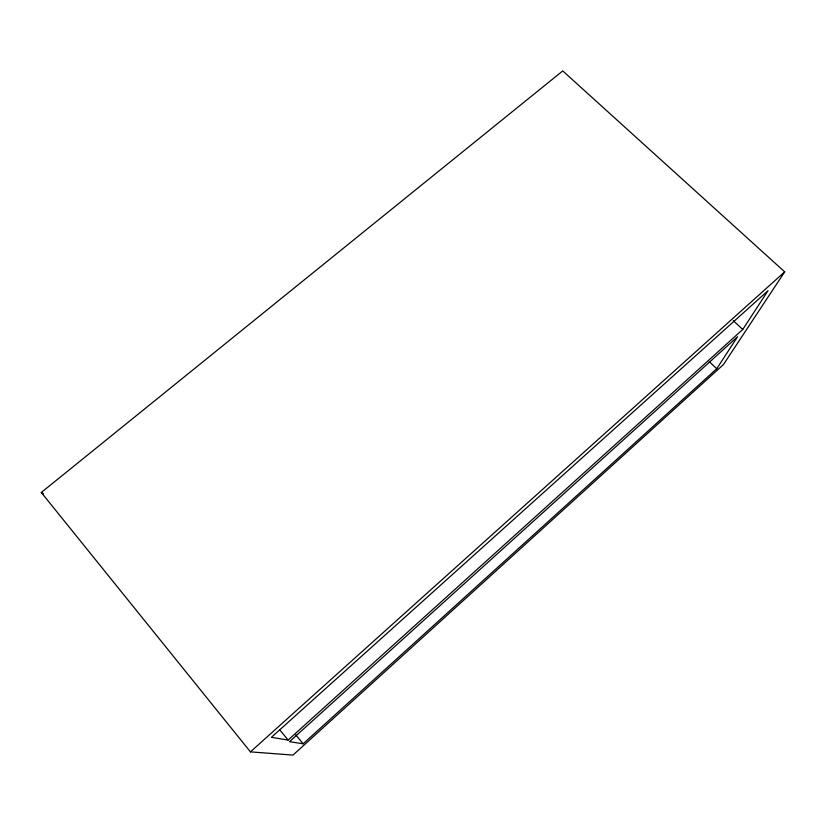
<?xml version="1.0" encoding="UTF-8"?>
<svg xmlns="http://www.w3.org/2000/svg" width="826" height="826" viewBox="0 0 826 826"><rect width="100%" height="100%" fill="white"/><g stroke="black" fill="none" stroke-linecap="round" stroke-linejoin="round"><path stroke-width="1.24" d="M716.731 368.737L737.556 336.74L289.482 741.686L303.132 743.782L716.731 368.737L709.286 361.654M742.739 329.481L768.046 290.669L271.393 737.339L288.119 740.055L742.739 329.481L733.333 320.705M784.7 271.857L723.38 364.627L292.993 755.088L250.433 751.866L41.3 492.472L562.743 70.912L784.7 271.857L250.433 751.866M41.3 492.472L43.448 493.896M295.77 734.841L303.132 743.782M279.942 730.081L288.119 740.055"/></g></svg>
